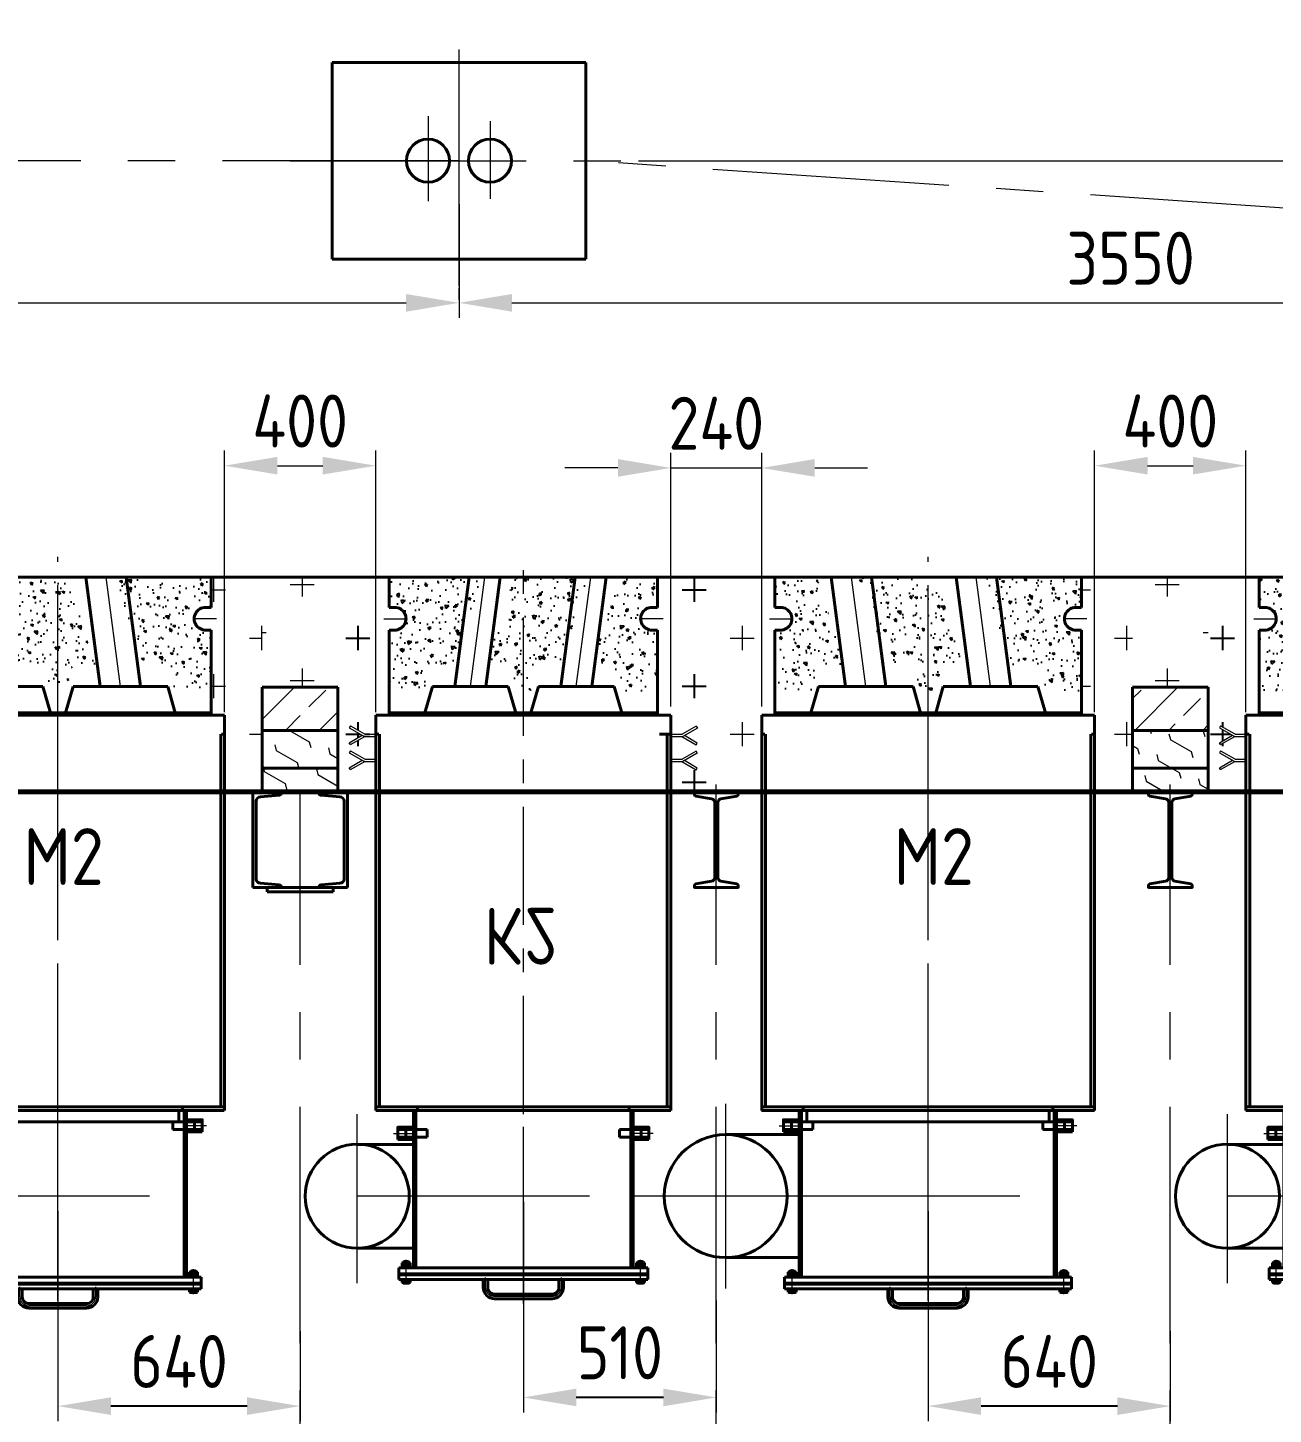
# Model space of a CAD drawing. Header units: millimetres. Extents: x 52110 to 400893, y -153728 to 31997.
# Drawn here: x 176325 to 179617, y -99206 to -95542 of the extents above; entities that cross this region are included whole.
import ezdxf

# ---------------------------------------------------------------- set-up
doc = ezdxf.new("R2010")
doc.units = ezdxf.units.MM
doc.header["$LTSCALE"] = 500
for name, pattern in [('CENTER', [2, 1.25, -0.25, 0.25, -0.25]), ('DASHED2', [0.375, 0.25, -0.125]), ('PHANTOM2', [1.25, 0.625, -0.125, 0.125, -0.125, 0.125, -0.125])]:
    doc.linetypes.add(name, pattern=pattern)
for name, color, linetype, lineweight in [('2D', 4, 'PHANTOM2', 20), ('BIAOZHU', 3, 'Continuous', 25), ('SHI', 7, 'Continuous', 40), ('WEN', 3, 'Continuous', 20), ('XU', 6, 'DASHED2', 20), ('ZHONG', 1, 'CENTER', 20)]:
    doc.layers.add(name, color=color, linetype=linetype, lineweight=lineweight)
doc.layers.add('HAN', color=9, linetype='Continuous')
doc.styles.add('GB', font='gbenor.shx', dxfattribs={"bigfont": 'gbcbig.shx'})
doc.dimstyles.new('ISO-25$0', dxfattribs={"dimscale": 40, "dimtxt": 3.5, "dimasz": 3.5, "dimexe": 1, "dimexo": 0.2, "dimgap": 1.2, "dimtad": 1, "dimtoh": 1, "dimdec": 1, "dimzin": 9, "dimdsep": 46, "dimtxsty": 'GB', "dimcen": 0, "dimclrd": 3, "dimclre": 3, "dimclrt": 256, "dimadec": 0, "dimazin": 2, "dimtfac": 1, "dimtdec": 1, "dimtix": 1, "dimtmove": 0, "dimatfit": 3, "dimldrblk": 'DOTSMALL', "dimfxl": 0, "dimlwd": -1, "dimlwe": 20, "dimarcsym": 0})

# ---------------------------------------------------------------- blocks, each defined once
blk = doc.blocks.new('dlz')
at = {"layer": 'SHI'}
blk.add_lwpolyline([(182777.2, 54420.7), (182777.2, 54425, 0.366629), (182773, 54429.9), (182731.5, 54436.8, -0.366629), (182723.2, 54446.7), (182723.2, 54644.7, -0.366629), (182731.5, 54654.6), (182773, 54661.5, 0.366629), (182777.2, 54666.5), (182777.2, 54670.7), (182661.2, 54670.7), (182661.2, 54666.5, 0.366629), (182665.3, 54661.5), (182706.8, 54654.6, -0.366629), (182715.2, 54644.7), (182715.2, 54446.7, -0.366629), (182706.8, 54436.8), (182665.3, 54429.9, 0.366629), (182661.2, 54425), (182661.2, 54420.7)], format="xyb", close=True, dxfattribs=at)
at = {"layer": 'ZHONG'}
blk.add_line((182719.2, 54714.5), (182719.2, 54399.2), dxfattribs=at)
blk = doc.blocks.new('A$C306F2430')
at = {"layer": 'BIAOZHU'}
h = blk.add_hatch(dxfattribs=at)
h.set_pattern_fill('CROSS', color=256, scale=20, style=0)
h.paths.add_polyline_path([(271.5, 418.7), (236.5, 418.7), (236.5, 468.7), (208.1, 468.7, 0.131652), (206.6, 468.3), (169.5, 446.9), (166.5, 452.1), (200.5, 471.7), (166.5, 491.3), (169.5, 496.5), (207.3, 474.7), (236.5, 474.7), (236.5, 534.7), (208.1, 534.7, 0.131652), (206.6, 534.3), (169.5, 512.9), (166.5, 518.1), (200.5, 537.7), (166.5, 557.3), (169.5, 562.5), (207.3, 540.7), (236.5, 540.7), (236.5, 618.7), (137.2, 618.7), (137.2, 53.7), (271.5, 53.7), (271.5, 133.7), (286.5, 133.7, 1.008496), (286, 193.7), (271.5, 193.7)])
edge = h.paths.add_edge_path()
edge.add_line((981.5, 418.7), (981.5, 53.7))
edge.add_line((981.5, 53.7), (1116.5, 53.7))
edge.add_line((1116.5, 53.7), (1116.5, 618.7))
edge.add_line((1116.5, 618.7), (1016.5, 618.7))
edge.add_line((1016.5, 618.7), (1016.5, 541.5))
edge.add_line((1016.5, 541.5), (1045.4, 541.6))
edge.add_line((1045.4, 541.6), (1083.2, 563.5))
edge.add_line((1083.2, 563.5), (1086.2, 558.3))
edge.add_line((1086.2, 558.3), (1052.2, 538.6))
edge.add_line((1052.2, 538.6), (1086.2, 519.1))
edge.add_line((1086.2, 519.1), (1083.3, 513.9))
edge.add_line((1083.3, 513.9), (1046.1, 535.2))
edge.add_arc((1044.6, 532.6), 3, 60.1247, 90.1247)
edge.add_line((1044.6, 535.6), (1016.5, 535.5))
edge.add_line((1016.5, 535.5), (1016.5, 475.5))
edge.add_line((1016.5, 475.5), (1045.6, 475.6))
edge.add_line((1045.6, 475.6), (1083.3, 497.5))
edge.add_line((1083.3, 497.5), (1086.3, 492.3))
edge.add_line((1086.3, 492.3), (1052.4, 472.6))
edge.add_line((1052.4, 472.6), (1086.4, 453.1))
edge.add_line((1086.4, 453.1), (1083.4, 447.9))
edge.add_line((1083.4, 447.9), (1046.3, 469.2))
edge.add_arc((1044.8, 466.6), 3, 60.1247, 90.1247)
edge.add_line((1044.8, 469.6), (1016.5, 469.5))
edge.add_line((1016.5, 469.5), (1016.5, 418.7))
edge.add_line((1016.5, 418.7), (981.5, 418.7))
h = blk.add_hatch(dxfattribs=at)
h.set_pattern_fill('AR-CONC', color=256, scale=0.4, angle=-90, style=0)
h.set_pattern_definition([(320, (-17850.21, 57964.413), (-6.375634, -72.87387), [7.62, -83.82]), (265, (-17850.21, 57964.41), (76.42266, 14.09713), [6.096, -67.056]), (10.451, (-17850.74, 57958.34), (70.046675, -58.777), [6.476, -71.236]), (316.1842, (-17829.89, 57964.41), (-16.81693, -108.43162), [11.43, -125.73]), (6.6356, (-17831.29, 57955.38), (98.97022, -94.9617), [9.714, -106.854]), (261.184, (-17829.89, 57964.41), (98.97005, -94.96184), [9.144, -100.584]), (291, (-17834.97, 57954.253), (-40.90621, -60.64595), [7.62, -83.82]), (236, (-17834.97, 57954.25), (73.67519, -24.72081), [6.096, -67.056]), (341.4514, (-17838.376, 57949.2), (32.76914, -85.3666), [6.476, -71.236]), (307.5, (-17850.207, 57964.413), (33.822016, -1.235441), [0, -66.2432, 0, -68.072, 0, -67.31]), (277.5, (-17850.207, 57964.413), (40.07223, -26.727865), [0, -38.8112, 0, -64.7192, 0, -25.654]), (237.5, (-17850.207, 57987.07), (-2.291498, -54.236238), [0, -25.4, 0, -79.248, 0, -105.156]), (227.5, (-17850.207, 57997.23), (10.170596, -59.251673), [0, -33.02, 0, -52.6288, 0, -74.676])])
h.paths.add_polyline_path([(981.5, 53.7), (981.5, 133.7), (966.5, 133.7, -0.991576), (966, 193.7), (981.5, 193.7), (981.5, 203.7), (981.5, 353.7), (886.5, 353.7), (866.5, 283.7), (808.6, 283.7), (883.3, 53.7)])
h.paths.add_polyline_path([(799.2, 53.7), (724.4, 283.7), (666.5, 283.7), (646.5, 353.7), (626.5, 353.7), (626.5, 53.7)])
h.paths.add_polyline_path([(603.3, 53.7), (626.5, 53.7), (626.5, 353.7), (606.5, 353.7), (586.5, 283.7), (528.6, 283.7)])
h.paths.add_polyline_path([(519.2, 53.7), (444.4, 283.7), (386.5, 283.7), (366.5, 353.7), (271.5, 353.7), (271.5, 193.7), (286, 193.7, -1.008496), (286.5, 133.7), (271.5, 133.7), (271.5, 53.7)])
at = {"layer": '2D', "ltscale": 0.5}
for p, q in [((231.5, 623.7), (236.5, 623.7)), ((231.5, 623.7), (231.5, 618.7)), ((231.5, 623.7), (231.5, 618.7)), ((231.5, 623.7), (231.5, 618.7)), ((1021.5, 623.7), (1021.5, 618.7)), ((1021.5, 623.7), (1021.5, 618.7)), ((1021.5, 623.7), (1021.5, 618.7)), ((1021.5, 623.7), (1021.5, 618.7)), ((1021.5, 623.7), (1021.5, 618.7)), ((137.2, 618.7), (236.5, 618.7)), ((1116.5, 618.7), (1016.5, 618.7))]:
    blk.add_line(p, q, dxfattribs=at)
at = {"layer": 'BIAOZHU'}
for p, q in [((1016.5, 623.7), (1021.5, 623.7)), ((112.7, 53.7), (1140.9, 53.7))]:
    blk.add_line(p, q, dxfattribs=at)
at = {"layer": 'HAN'}
for p, q in [((311.6, 1864), (311.6, 1862.2)), ((321.8, 1864), (321.8, 1862.2)), ((931.1, 1864), (931.1, 1862.2)), ((941.3, 1864), (941.3, 1862.2))]:
    blk.add_line(p, q, dxfattribs=at)
at = {"layer": 'SHI'}
for p, q in [((955.5, 1909.7), (297.5, 1909.7)), ((297.5, 1878.7), (297.5, 1909.7)), ((304.7, 1912.2), (304.7, 1909.7)), ((328.7, 1912.2), (304.7, 1912.2)), ((309, 1919.7), (306.4, 1918.2)), ((306.4, 1918.2), (306.4, 1912.2)), ((327.1, 1912.2), (306.4, 1912.2)), ((324.5, 1919.7), (309, 1919.7)), ((311.6, 1918.2), (311.6, 1912.2)), ((321.9, 1918.2), (321.9, 1912.2)), ((324.5, 1919.7), (327.1, 1918.2)), ((327.1, 1918.2), (327.1, 1912.2)), ((328.7, 1912.2), (328.7, 1909.7)), ((924.2, 1912.2), (924.2, 1909.7)), ((924.2, 1912.2), (948.2, 1912.2)), ((928.5, 1919.7), (925.9, 1918.2)), ((925.9, 1918.2), (925.9, 1912.2)), ((925.9, 1912.2), (946.6, 1912.2)), ((928.5, 1919.7), (944, 1919.7)), ((931.1, 1918.2), (931.1, 1912.2)), ((941.4, 1918.2), (941.4, 1912.2)), ((944, 1919.7), (946.6, 1918.2)), ((946.6, 1918.2), (946.6, 1912.2)), ((948.2, 1912.2), (948.2, 1909.7)), ((955.5, 1878.7), (955.5, 1909.7)), ((955.5, 1897.7), (297.5, 1897.7)), ((955.5, 1894.7), (297.5, 1894.7)), ((955.5, 1878.7), (297.5, 1878.7)), ((304.7, 1876.2), (304.7, 1878.7)), ((328.7, 1876.2), (304.7, 1876.2)), ((327.1, 1876.2), (306.4, 1876.2)), ((309, 1876.2), (306.4, 1874.7)), ((306.4, 1865.5), (306.4, 1874.7)), ((309, 1876.2), (324.5, 1876.2)), ((311.6, 1865.5), (311.6, 1874.7)), ((321.9, 1865.5), (321.9, 1874.7)), ((324.5, 1876.2), (327.1, 1874.7)), ((327.1, 1865.5), (327.1, 1874.7)), ((328.7, 1876.2), (328.7, 1878.7)), ((336.5, 1689.7), (336.5, 1878.7)), ((342.5, 1689.7), (342.5, 1878.7)), ((910.5, 1463.7), (910.5, 1878.7)), ((916.5, 1463.7), (916.5, 1878.7)), ((924.2, 1876.2), (924.2, 1878.7)), ((924.2, 1876.2), (948.2, 1876.2)), ((925.9, 1876.2), (946.6, 1876.2)), ((928.5, 1876.2), (925.9, 1874.7)), ((925.9, 1865.5), (925.9, 1874.7)), ((944, 1876.2), (928.5, 1876.2)), ((931.1, 1865.5), (931.1, 1874.7)), ((941.4, 1865.5), (941.4, 1874.7)), ((944, 1876.2), (946.6, 1874.7)), ((946.6, 1865.5), (946.6, 1874.7)), ((948.2, 1876.2), (948.2, 1878.7)), ((309, 1864), (306.4, 1865.5)), ((309, 1864), (324.5, 1864)), ((310.7, 1864), (310.7, 1863.1)), ((310.7, 1863.1), (322.7, 1863.1)), ((311.6, 1862.2), (310.7, 1863.1)), ((321.8, 1862.2), (311.6, 1862.2)), ((322.7, 1863.1), (321.8, 1862.2)), ((322.7, 1864), (322.7, 1863.1)), ((324.5, 1864), (327.1, 1865.5)), ((928.5, 1864), (925.9, 1865.5)), ((944, 1864), (928.5, 1864)), ((930.2, 1864), (930.2, 1863.1)), ((942.2, 1863.1), (930.2, 1863.1)), ((930.2, 1863.1), (931.1, 1862.2)), ((931.1, 1862.2), (941.3, 1862.2)), ((941.3, 1862.2), (942.2, 1863.1)), ((942.2, 1864), (942.2, 1863.1)), ((944, 1864), (946.6, 1865.5)), ((187.5, 1827.2), (336.5, 1827.2)), ((336.5, 1463.7), (336.5, 1689.7)), ((342.5, 1463.7), (342.5, 1689.7)), ((336.5, 1553.2), (187.5, 1553.2)), ((315.5, 1533.7), (294.5, 1533.7)), ((315.5, 1513.7), (294.5, 1513.7)), ((336.5, 1533.7), (315.5, 1533.7)), ((336.5, 1513.7), (315.5, 1513.7)), ((372.5, 1533.7), (336.5, 1533.7)), ((372.5, 1513.7), (336.5, 1513.7)), ((372.5, 1513.7), (372.5, 1533.7)), ((880.5, 1513.7), (880.5, 1533.7)), ((880.5, 1533.7), (916.5, 1533.7)), ((880.5, 1513.7), (916.5, 1513.7)), ((916.5, 1533.7), (937.5, 1533.7)), ((916.5, 1513.7), (937.5, 1513.7)), ((937.5, 1533.7), (958.5, 1533.7)), ((937.5, 1513.7), (958.5, 1513.7)), ((236.5, 1463.7), (236.5, 468.7)), ((236.5, 1463.7), (1016.5, 1463.7)), ((236.5, 1463.7), (236.5, 468.7)), ((236.5, 1453.7), (1016.5, 1453.7)), ((246.5, 1453.7), (246.5, 468.7)), ((346.5, 1463.7), (346.5, 1453.7)), ((906.5, 1463.7), (906.5, 1453.7)), ((1006.5, 1453.7), (1006.5, 468.7)), ((1016.5, 1463.7), (1016.5, 468.7)), ((1016.5, 1463.7), (1016.5, 468.7)), ((1016.5, 1463.7), (1016.5, 468.7)), ((236.5, 468.7), (244.5, 468.7)), ((236.5, 468.7), (236.5, 418.7)), ((986.5, 468.7), (1016.5, 468.7)), ((986.5, 468.7), (1016.5, 468.7)), ((986.5, 468.7), (1016.5, 468.7)), ((986.5, 468.7), (1016.5, 468.7)), ((1016.5, 468.7), (986.5, 468.7)), ((986.5, 468.7), (1016.5, 468.7)), ((986.5, 468.7), (1016.5, 468.7)), ((1016.5, 468.7), (986.5, 468.7)), ((1016.5, 468.7), (1008.5, 468.7)), ((1016.5, 468.7), (1008.5, 468.7)), ((1016.5, 418.7), (1016.5, 468.7)), ((236.5, 418.7), (1016.5, 418.7)), ((271.5, 418.7), (271.5, 193.7)), ((271.5, 418.7), (271.5, 193.7)), ((271.5, 412.7), (626.5, 412.7)), ((366.5, 412.7), (386.5, 342.7)), ((606.5, 412.7), (586.5, 342.7)), ((981.5, 412.7), (626.5, 412.7)), ((666.5, 342.7), (646.5, 412.7)), ((886.5, 412.7), (866.5, 342.7)), ((981.5, 418.7), (981.5, 203.7)), ((386.5, 342.7), (586.5, 342.7)), ((445.4, 342.7), (483.5, 53.7)), ((527.6, 342.7), (565.6, 53.7)), ((866.5, 342.7), (666.5, 342.7)), ((725.4, 342.7), (763.5, 53.7)), ((807.6, 342.7), (845.6, 53.7)), ((271.5, 203.7), (271.5, 193.7)), ((286, 193.7), (271.5, 193.7)), ((967, 193.7), (981.5, 193.7)), ((981.5, 203.7), (981.5, 193.7)), ((286.5, 133.7), (271.5, 133.7)), ((271.5, 133.7), (271.5, 53.7)), ((966.5, 133.7), (981.5, 133.7)), ((981.5, 133.7), (981.5, 53.7)), ((981.5, 133.7), (981.5, 53.7)), ((276.5, 53.7), (626.5, 53.7)), ((981.5, 53.7), (626.5, 53.7))]:
    blk.add_line(p, q, dxfattribs=at)
for points in [[(732.5, 1909.7), (732.5, 1930.7, 0.414214), (702.5, 1960.7), (550.5, 1960.7, 0.414214), (520.5, 1930.7), (520.5, 1909.7)], [(720.5, 1909.7), (720.5, 1930.7, 0.414214), (702.5, 1948.7), (550.5, 1948.7, 0.414214), (532.5, 1930.7), (532.5, 1909.7)]]:
    blk.add_lwpolyline(points, format="xyb", dxfattribs=at)
for points in [[(294.5, 1539.7), (294.5, 1507.7), (315.5, 1507.7), (315.5, 1539.7)], [(315.5, 1539.7), (315.5, 1507.7), (336.5, 1507.7), (336.5, 1539.7)], [(937.5, 1539.7), (937.5, 1507.7), (916.5, 1507.7), (916.5, 1539.7)], [(958.5, 1539.7), (958.5, 1507.7), (937.5, 1507.7), (937.5, 1539.7)]]:
    blk.add_lwpolyline(points, close=True, dxfattribs=at)
blk.add_circle((187.5, 1689.7), 137.5, dxfattribs=at)
for centre, radius, start, end in [((307.8, 1914.6), 5.17, 43.1408, 76.8592), ((316.7, 1909.9), 9.75, 57.7958, 122.2042), ((325.7, 1914.6), 5.17, 103.1408, 136.8592), ((927.3, 1914.6), 5.17, 43.1408, 76.8592), ((936.2, 1909.9), 9.75, 57.7958, 122.2042), ((945.2, 1914.6), 5.17, 103.1408, 136.8592), ((307.8, 1871.1), 5.17, 43.1408, 76.8592), ((316.7, 1866.4), 9.75, 57.7958, 122.2042), ((325.7, 1871.1), 5.17, 103.1408, 136.8592), ((927.3, 1871.1), 5.17, 43.1408, 76.8592), ((936.2, 1866.4), 9.75, 57.7958, 122.2042), ((945.2, 1871.1), 5.17, 103.1408, 136.8592), ((307.8, 1869), 5.17, 283.1408, 316.8592), ((316.7, 1873.7), 9.75, 237.7958, 302.2042), ((325.7, 1869), 5.17, 223.1408, 256.8592), ((927.3, 1869), 5.17, 283.1408, 316.8592), ((936.2, 1873.7), 9.75, 237.7958, 302.2042), ((945.2, 1869), 5.17, 223.1408, 256.8592), ((286.5, 163.7), 30, 270, 90.9694), ((966.5, 163.7), 30, 89.0306, 270)]:
    blk.add_arc(centre, radius, start, end, dxfattribs=at)
at = {"layer": 'XU'}
for p, q in [((169.5, 562.5), (166.5, 557.3)), ((166.5, 557.3), (200.5, 537.7)), ((169.5, 562.5), (207.3, 540.7)), ((1083.2, 563.5), (1045.4, 541.6)), ((1086.2, 558.3), (1052.2, 538.6)), ((1083.2, 563.5), (1086.2, 558.3)), ((166.5, 518.1), (205, 540.3)), ((169.5, 512.9), (166.5, 518.1)), ((169.5, 512.9), (206.6, 534.3)), ((206.5, 540.7), (236.5, 540.7)), ((208.1, 534.7), (236.5, 534.7)), ((1046.2, 541.6), (1016.2, 541.5)), ((1044.6, 535.6), (1016.2, 535.5)), ((1083.3, 513.9), (1046.1, 535.2)), ((1086.2, 519.1), (1047.7, 541.2)), ((1083.3, 513.9), (1086.2, 519.1)), ((169.5, 496.5), (166.5, 491.3)), ((166.5, 491.3), (200.5, 471.7)), ((169.5, 496.5), (207.3, 474.7)), ((1083.3, 497.5), (1045.6, 475.6)), ((1086.3, 492.3), (1052.4, 472.6)), ((1083.3, 497.5), (1086.3, 492.3)), ((166.5, 452.1), (205, 474.3)), ((169.5, 446.9), (166.5, 452.1)), ((169.5, 446.9), (206.6, 468.3)), ((206.5, 474.7), (236.5, 474.7)), ((208.1, 468.7), (236.5, 468.7)), ((1046.4, 475.6), (1016.4, 475.5)), ((1044.8, 469.6), (1016.4, 469.5)), ((1083.4, 447.9), (1046.3, 469.2)), ((1086.4, 453.1), (1047.9, 475.2)), ((1083.4, 447.9), (1086.4, 453.1))]:
    blk.add_line(p, q, dxfattribs=at)
for centre, start, end in [((206.5, 537.7), 90, 120), ((208.1, 531.7), 90, 120), ((1044.6, 532.6), 60.1247, 90.1247), ((1046.2, 538.6), 60.1247, 90.1247), ((206.5, 471.7), 90, 120), ((208.1, 465.7), 90, 120), ((1044.8, 466.6), 60.1247, 90.1247), ((1046.4, 472.6), 60.1247, 90.1247)]:
    blk.add_arc(centre, 3, start, end, dxfattribs=at)
at = {"layer": 'ZHONG', "ltscale": 0.5}
for p, q in [((626.5, 1973), (626.5, 0)), ((486.5, 342.7), (524.5, 53.7)), ((766.5, 342.7), (804.5, 53.7))]:
    blk.add_line(p, q, dxfattribs=at)
at = {"layer": 'ZHONG'}
for p, q in [((187.5, 1919.7), (187.5, 1506.9)), ((316.7, 1923.3), (316.7, 1857.9)), ((626.5, 1919.7), (626.5, 1506.9)), ((936.2, 1923.3), (936.2, 1857.9)), ((187.5, 1903.7), (187.5, 1472.7)), ((800.9, 1689.7), (186.5, 1689.7)), ((257.3, 163.7), (314.7, 163.7)), ((995.7, 163.7), (938.3, 163.7))]:
    blk.add_line(p, q, dxfattribs=at)
at = {"layer": 'ZHONG', "ltscale": 0.3}
for p, q in [((283.4, 1523.7), (340.5, 1523.7)), ((969.6, 1523.7), (912.5, 1523.7))]:
    blk.add_line(p, q, dxfattribs=at)
at = {"layer": 'ZHONG'}
blk.add_lwpolyline([(726.5, 1904.7), (726.5, 1930.7, 0.414214), (702.5, 1954.7), (701.5, 1954.7), (550.5, 1954.7, 0.414214), (526.5, 1930.7), (526.5, 1904.7)], format="xyb", dxfattribs=at)
at = {"layer": 'BIAOZHU', "style": 'GB'}
blk.add_text('K2', height=150, dxfattribs=at).set_placement((522.9, 927.7))
blk = doc.blocks.new('A$C705B2E04')
at = {"layer": 'BIAOZHU'}
h = blk.add_hatch(dxfattribs=at)
h.set_pattern_fill('CROSS', color=256, scale=5, angle=35, style=0)
h.set_pattern_definition([(35, (-55824.333, -17647.914), (7.797026, 44.21913), [15.875, -47.625]), (125, (-55813.278, -17649.864), (-44.21913, 7.797026), [15.875, -47.625])])
h.paths.add_polyline_path([(1576.4, 1223.8), (1576.4, 1218.8), (1581.4, 1218.8), (1581.4, 1223.8)])
h = blk.add_hatch(dxfattribs=at)
h.set_pattern_fill('AR-CONC', color=256, scale=0.4, style=0)
h.set_pattern_definition([(50, (-55765.333, -17697.914), (72.87387, -6.375634), [7.62, -83.82]), (355, (-55765.33, -17697.914), (-14.09713, 76.42266), [6.096, -67.056]), (100.451, (-55759.26, -17698.446), (58.777, 70.046675), [6.476, -71.236]), (46.1842, (-55765.33, -17677.59), (108.43162, -16.81693), [11.43, -125.73]), (96.6356, (-55756.3, -17679), (94.9617, 98.97022), [9.714, -106.854]), (351.184, (-55765.33, -17677.59), (94.96184, 98.97005), [9.144, -100.584]), (21, (-55755.173, -17682.674), (60.64595, -40.90621), [7.62, -83.82]), (326, (-55755.17, -17682.674), (24.72081, 73.67519), [6.096, -67.056]), (71.4514, (-55750.12, -17686.08), (85.3666, 32.76914), [6.476, -71.236]), (37.5, (-55765.333, -17697.914), (1.235441, 33.822016), [0, -66.2432, 0, -68.072, 0, -67.31]), (7.5, (-55765.333, -17697.914), (26.727865, 40.07223), [0, -38.8112, 0, -64.7192, 0, -25.654]), (327.5, (-55787.99, -17697.914), (54.236238, -2.291498), [0, -25.4, 0, -79.248, 0, -105.156]), (317.5, (-55798.15, -17697.914), (59.251673, 10.170596), [0, -33.02, 0, -52.6288, 0, -74.676])])
edge = h.paths.add_edge_path()
edge.add_line((2145.4, 1183.8), (2065.4, 1183.8))
edge.add_line((2065.4, 1183.8), (2065.4, 1168.8))
edge.add_arc((2035.4, 1168.8), 30, -179.9951, 0, ccw=False)
edge.add_line((2005.4, 1168.8), (2005.4, 1183.8))
edge.add_line((2005.4, 1183.8), (1845.4, 1183.8))
edge.add_line((1845.4, 1183.8), (1845.4, 1133.8))
edge.add_line((1845.4, 1133.8), (1845.4, 1088.8))
edge.add_line((1845.4, 1088.8), (1915.4, 1068.8))
edge.add_line((1915.4, 1068.8), (1915.4, 998.5))
edge.add_line((1915.4, 998.5), (2145.4, 1073.2))
edge.add_line((2145.4, 1073.2), (2145.4, 1183.8))
h.paths.add_polyline_path([(2145.4, 963.8), (1915.4, 889.1), (1915.4, 818.8), (1845.4, 798.8), (1845.4, 778.8), (2145.4, 778.8)])
h.paths.add_polyline_path([(2145.4, 755.6), (2145.4, 778.8), (1845.4, 778.8), (1845.4, 758.8), (1915.4, 738.8), (1915.4, 680.9)])
edge = h.paths.add_edge_path()
edge.add_line((2145.4, 633.8), (1915.4, 559.1))
edge.add_line((1915.4, 559.1), (1915.4, 488.8))
edge.add_line((1915.4, 488.8), (1845.4, 468.8))
edge.add_line((1845.4, 468.8), (1845.4, 373.8))
edge.add_line((1845.4, 373.8), (2005.4, 373.8))
edge.add_line((2005.4, 373.8), (2005.4, 388.8))
edge.add_arc((2035.4, 388.8), 30, -0.0041, 180.0041, ccw=False)
edge.add_line((2065.4, 388.8), (2065.4, 373.8))
edge.add_line((2065.4, 373.8), (2145.4, 373.8))
edge.add_line((2145.4, 373.8), (2145.4, 633.8))
at = {"layer": '2D', "ltscale": 0.5}
for p, q in [((1576.4, 1318.8), (1576.4, 1218.8)), ((1581.4, 1318.8), (1581.4, 1218.8)), ((1576.4, 1223.8), (1581.4, 1223.8)), ((1576.4, 1223.8), (1581.4, 1223.8)), ((1576.4, 1223.8), (1581.4, 1223.8)), ((1575.4, 333.8), (1581.4, 333.8)), ((1575.4, 333.8), (1581.4, 333.8)), ((1575.4, 333.8), (1581.4, 333.8)), ((1575.4, 333.8), (1581.4, 333.8)), ((1575.4, 333.8), (1581.4, 333.8)), ((1576.4, 238.8), (1576.4, 338.8)), ((1576.4, 333.8), (1581.4, 333.8)), ((1576.4, 333.8), (1581.4, 333.8)), ((1576.4, 333.8), (1581.4, 333.8)), ((1581.4, 318.8), (1581.4, 338.8)), ((1581.4, 238.8), (1581.4, 338.8))]:
    blk.add_line(p, q, dxfattribs=at)
at = {"layer": 'BIAOZHU'}
blk.add_line((2145.4, 1318.8), (2145.4, 214.4), dxfattribs=at)
at = {"layer": 'HAN'}
for p, q in [((310.1, 1143.5), (311.9, 1143.5)), ((310.1, 1133.3), (311.9, 1133.3)), ((310.1, 425.5), (311.9, 425.5)), ((310.1, 415.3), (311.9, 415.3))]:
    blk.add_line(p, q, dxfattribs=at)
at = {"layer": 'SHI'}
for p, q in [((347, 1113.4), (347, 1314.4)), ((672, 1113.4), (672, 1314.4)), ((735.4, 1219.4), (735.4, 339.4)), ((735.4, 1218.8), (1730.4, 1218.8)), ((735.4, 1218.8), (1730.4, 1218.8)), ((745.4, 1219.4), (745.4, 339.4)), ((1730.4, 1218.8), (1730.4, 1210.8)), ((1730.4, 1218.8), (1780.4, 1218.8)), ((1780.4, 1218.8), (1780.4, 338.8)), ((745.4, 1208.8), (1730.4, 1208.8)), ((1780.4, 1183.8), (1995.4, 1183.8)), ((1786.4, 1183.8), (1786.4, 778.8)), ((1995.4, 1183.8), (2005.4, 1183.8)), ((2005.4, 1169.3), (2005.4, 1183.8)), ((2065.4, 1183.8), (2145.4, 1183.8)), ((2065.4, 1183.8), (2145.4, 1183.8)), ((2065.4, 1168.8), (2065.4, 1183.8)), ((2145.4, 1183.8), (2145.4, 778.8)), ((254.4, 1146.2), (255.9, 1148.8)), ((254.4, 1130.6), (254.4, 1146.2)), ((255.9, 1148.8), (261.9, 1148.8)), ((255.9, 1143.6), (261.9, 1143.6)), ((261.9, 1150.4), (264.4, 1150.4)), ((261.9, 1126.4), (261.9, 1150.4)), ((261.9, 1128), (261.9, 1148.8)), ((264.4, 400.4), (264.4, 1158.4)), ((295.4, 1158.4), (264.4, 1158.4)), ((276.4, 400.4), (276.4, 1158.4)), ((279.4, 400.4), (279.4, 1158.4)), ((295.4, 400.4), (295.4, 1158.4)), ((297.9, 1150.4), (295.4, 1150.4)), ((297.9, 1126.4), (297.9, 1150.4)), ((297.9, 1128), (297.9, 1148.8)), ((297.9, 1146.2), (299.4, 1148.8)), ((297.9, 1146.2), (297.9, 1130.6)), ((308.6, 1148.8), (299.4, 1148.8)), ((308.6, 1143.6), (299.4, 1143.6)), ((310.1, 1146.2), (308.6, 1148.8)), ((310.1, 1146.2), (310.1, 1130.6)), ((310.1, 1144.4), (311, 1144.4)), ((311, 1144.4), (311, 1132.4)), ((311.9, 1143.5), (311, 1144.4)), ((311.9, 1133.3), (311.9, 1143.5)), ((685.4, 1140.4), (685.4, 1161.4)), ((685.4, 1119.4), (685.4, 1140.4)), ((705.4, 1140.4), (705.4, 1161.4)), ((705.4, 1119.4), (705.4, 1140.4)), ((254.4, 1130.6), (255.9, 1128)), ((255.9, 1133.2), (261.9, 1133.2)), ((255.9, 1128), (261.9, 1128)), ((261.9, 1126.4), (264.4, 1126.4)), ((297.9, 1126.4), (295.4, 1126.4)), ((509.4, 1119.4), (295.4, 1119.4)), ((509.4, 1113.4), (295.4, 1113.4)), ((297.9, 1130.6), (299.4, 1128)), ((308.6, 1133.2), (299.4, 1133.2)), ((308.6, 1128), (299.4, 1128)), ((310.1, 1130.6), (308.6, 1128)), ((310.1, 1132.4), (311, 1132.4)), ((311, 1132.4), (311.9, 1133.3)), ((735.4, 1119.4), (509.4, 1119.4)), ((735.4, 1113.4), (509.4, 1113.4)), ((685.4, 1083.4), (685.4, 1119.4)), ((705.4, 1083.4), (705.4, 1119.4)), ((705.4, 459.4), (705.4, 1099.4)), ((735.4, 1099.4), (705.4, 1099.4)), ((735.4, 1109.4), (745.4, 1109.4)), ((735.4, 1099.4), (735.4, 459.4)), ((705.4, 1083.4), (685.4, 1083.4)), ((1786.4, 1088.8), (1856.4, 1068.8)), ((1856.4, 1068.8), (1856.4, 818.8)), ((1856.4, 997.2), (2145.4, 1035.2)), ((1856.4, 890.4), (2145.6, 928.5)), ((1856.4, 818.8), (1786.4, 798.8)), ((1786.4, 373.8), (1786.4, 778.8)), ((2145.4, 373.8), (2145.4, 778.8)), ((1786.4, 758.8), (1856.4, 738.8)), ((1856.4, 488.8), (1856.4, 738.8)), ((1856.4, 667.2), (2145.4, 705.2)), ((1856.4, 560.4), (2145.4, 598.5)), ((1786.4, 468.8), (1856.4, 488.8)), ((735.4, 445.4), (295.4, 445.4)), ((705.4, 475.4), (685.4, 475.4)), ((685.4, 475.4), (685.4, 439.4)), ((705.4, 475.4), (705.4, 439.4)), ((735.4, 459.4), (705.4, 459.4)), ((735.4, 449.4), (745.4, 449.4)), ((254.4, 428.2), (255.9, 430.8)), ((254.4, 428.2), (254.4, 412.6)), ((254.4, 412.6), (255.9, 410)), ((255.9, 430.8), (261.9, 430.8)), ((255.9, 425.6), (261.9, 425.6)), ((255.9, 415.2), (261.9, 415.2)), ((255.9, 410), (261.9, 410)), ((261.9, 432.4), (264.4, 432.4)), ((261.9, 432.4), (261.9, 408.4)), ((261.9, 430.8), (261.9, 410)), ((261.9, 408.4), (264.4, 408.4)), ((735.4, 439.4), (295.4, 439.4)), ((297.9, 432.4), (295.4, 432.4)), ((297.9, 408.4), (295.4, 408.4)), ((297.9, 432.4), (297.9, 408.4)), ((297.9, 430.8), (297.9, 410)), ((297.9, 428.2), (299.4, 430.8)), ((297.9, 412.6), (297.9, 428.2)), ((297.9, 412.6), (299.4, 410)), ((308.6, 430.8), (299.4, 430.8)), ((308.6, 425.6), (299.4, 425.6)), ((308.6, 415.2), (299.4, 415.2)), ((308.6, 410), (299.4, 410)), ((310.1, 428.2), (308.6, 430.8)), ((310.1, 412.6), (308.6, 410)), ((310.1, 412.6), (310.1, 428.2)), ((310.1, 426.4), (311, 426.4)), ((310.1, 414.4), (311, 414.4)), ((311, 414.4), (311, 426.4)), ((311, 426.4), (311.9, 425.5)), ((311.9, 415.3), (311, 414.4)), ((311.9, 425.5), (311.9, 415.3)), ((685.4, 439.4), (685.4, 418.4)), ((685.4, 418.4), (685.4, 397.4)), ((705.4, 439.4), (705.4, 418.4)), ((705.4, 418.4), (705.4, 397.4)), ((295.4, 400.4), (264.4, 400.4)), ((1780.4, 373.8), (2005.4, 373.8)), ((1780.4, 373.8), (2005.4, 373.8)), ((1995.4, 373.8), (2005.4, 373.8)), ((2005.4, 388.3), (2005.4, 373.8)), ((2065.4, 388.8), (2065.4, 373.8)), ((2065.4, 373.8), (2145.4, 373.8)), ((735.4, 338.8), (1730.4, 338.8)), ((735.4, 338.8), (1730.4, 338.8)), ((735.4, 338.8), (1730.4, 338.8)), ((745.4, 348.8), (1730.4, 348.8)), ((1730.4, 338.8), (1730.4, 346.8)), ((1730.4, 338.8), (1730.4, 346.8)), ((1780.4, 338.8), (1730.4, 338.8))]:
    blk.add_line(p, q, dxfattribs=at)
for points in [[(679.4, 1161.4), (711.4, 1161.4), (711.4, 1140.4), (679.4, 1140.4)], [(679.4, 1140.4), (711.4, 1140.4), (711.4, 1119.4), (679.4, 1119.4)], [(679.4, 418.4), (711.4, 418.4), (711.4, 439.4), (679.4, 439.4)], [(679.4, 397.4), (711.4, 397.4), (711.4, 418.4), (679.4, 418.4)]]:
    blk.add_lwpolyline(points, close=True, dxfattribs=at)
for points in [[(264.4, 673.4), (243.4, 673.4, -0.414214), (213.4, 703.4), (213.4, 855.4, -0.414214), (243.4, 885.4), (264.4, 885.4)], [(264.4, 685.4), (243.4, 685.4, -0.414214), (225.4, 703.4), (225.4, 855.4, -0.414214), (243.4, 873.4), (264.4, 873.4)]]:
    blk.add_lwpolyline(points, format="xyb", dxfattribs=at)
blk.add_circle((509.5, 1313.8), 162.5, dxfattribs=at)
for centre, radius, start, end in [((259.4, 1147.4), 5.17, 193.1408, 226.8592), ((264.1, 1138.4), 9.75, 147.7958, 212.2042), ((302.9, 1147.4), 5.17, 193.1408, 226.8592), ((307.6, 1138.4), 9.75, 147.7958, 212.2042), ((305.1, 1147.4), 5.17, 313.1408, 346.8592), ((300.3, 1138.4), 9.75, 327.7958, 32.2042), ((2035.4, 1168.8), 30, 179.0306, 0), ((259.4, 1129.4), 5.17, 133.1408, 166.8592), ((302.9, 1129.4), 5.17, 133.1408, 166.8592), ((305.1, 1129.4), 5.17, 13.1408, 46.8592), ((259.4, 429.4), 5.17, 193.1408, 226.8592), ((264.1, 420.4), 9.75, 147.7958, 212.2042), ((259.4, 411.4), 5.17, 133.1408, 166.8592), ((302.9, 429.4), 5.17, 193.1408, 226.8592), ((307.6, 420.4), 9.75, 147.7958, 212.2042), ((302.9, 411.4), 5.17, 133.1408, 166.8592), ((305.1, 429.4), 5.17, 313.1408, 346.8592), ((300.3, 420.4), 9.75, 327.7958, 32.2042), ((305.1, 411.4), 5.17, 13.1408, 46.8592), ((2035.4, 388.8), 30, 0, 180.9694)]:
    blk.add_arc(centre, radius, start, end, dxfattribs=at)
at = {"layer": 'ZHONG'}
for p, q in [((509.5, 1071.9), (509.5, 1558.2)), ((265.7, 1313.8), (753.3, 1313.8)), ((265.7, 1313.8), (753.4, 1313.8)), ((509.4, 568.3), (509.4, 1314.4)), ((509.4, 536.9), (509.4, 1314.4)), ((2035.4, 1198), (2035.4, 1140.6)), ((250.8, 1138.4), (316.1, 1138.4)), ((509.4, 604), (509.4, 954.2)), ((233.3, 778.8), (2124.3, 778.8)), ((244.6, 778.8), (2124.3, 778.8)), ((249.3, 778.8), (2124.3, 778.8)), ((250.8, 420.4), (316.1, 420.4)), ((2035.4, 359.6), (2035.4, 417))]:
    blk.add_line(p, q, dxfattribs=at)
at = {"layer": 'ZHONG', "ltscale": 0.3}
for p, q in [((695.4, 1172.5), (695.4, 1115.4)), ((695.4, 386.3), (695.4, 443.3))]:
    blk.add_line(p, q, dxfattribs=at)
at = {"layer": 'ZHONG', "ltscale": 0.5}
for p, q in [((1856.3, 943.8), (2145.4, 981.8)), ((1856.4, 613.8), (2145.4, 651.8))]:
    blk.add_line(p, q, dxfattribs=at)
at = {"layer": 'ZHONG'}
blk.add_lwpolyline([(269.4, 679.4), (243.4, 679.4, -0.414214), (219.4, 703.4), (219.4, 704.4), (219.4, 855.4, -0.414214), (243.4, 879.4), (269.4, 879.4)], format="xyb", dxfattribs=at)
at = {"layer": 'BIAOZHU', "style": 'GB'}
blk.add_text('M2', height=150, rotation=270, dxfattribs=at).set_placement((1332, 869.7))
blk = doc.blocks.new('A$C558843FA')
at = {"layer": 'WEN'}
h = blk.add_hatch(dxfattribs=at)
h.set_pattern_fill('CROSS', color=256, scale=20, style=0)
h.paths.add_polyline_path([(105, 418.7), (70, 418.7), (70, 468.7), (70, 617.7), (-30, 617.7), (-30, 53.7), (105, 53.7), (105, 133.7), (120, 133.7, 1.008496), (119.5, 193.7), (105, 193.7), (105, 203.7)])
h.paths.add_polyline_path([(915, 418.7), (915, 53.7), (1050, 53.7), (1050, 617.7), (950, 617.7), (950, 418.7)])
at = {"layer": 'ZHONG', "ltscale": 0.5}
blk.add_line((510, 1888), (510, 0), dxfattribs=at)
at = {"layer": 'WEN', "xscale": -1, "rotation": 90}
blk.add_blockref('A$C705B2E04', (1288.8, 2199.1), dxfattribs=at)
blk = doc.blocks.new('*D277')
at = {"layer": 'BIAOZHU', "color": 3, "linetype": 'ByBlock', "lineweight": 20}
for p, q in [((178704.5, -98670), (178704.5, -99224.8)), ((179344.5, -98987), (179344.5, -99224.8))]:
    blk.add_line(p, q, dxfattribs=at)
at = {"layer": 'BIAOZHU', "color": 3, "linetype": 'ByBlock'}
blk.add_line((179204.5, -99184.8), (178844.5, -99184.8), dxfattribs=at)
at = {"layer": 'BIAOZHU', "color": 3}
for points in [[(178844.5, -99161.5), (178844.5, -99208.1), (178704.5, -99184.8)], [(179204.5, -99161.5), (179204.5, -99208.1), (179344.5, -99184.8)]]:
    blk.add_solid(points, dxfattribs=at)
at = {"layer": 'Defpoints', "color": 0}
for p in [(178704.5, -98662), (179344.5, -98979), (178704.5, -99184.8)]:
    blk.add_point(p, dxfattribs=at)
at = {"layer": 'BIAOZHU', "insert": (179024.5, -99066.8), "char_height": 140, "attachment_point": 5, "style": 'GB'}
blk.add_mtext('640', dxfattribs=at)
blk = doc.blocks.new('_DotSmall')
at = {"color": 0, "linetype": 'ByBlock', "const_width": 0.5}
blk.add_lwpolyline([(-0.0625, 0, 1), (0.0625, 0, 1)], format="xyb", close=True, dxfattribs=at)
blk = doc.blocks.new('*D278')
at = {"layer": 'BIAOZHU', "color": 3, "linetype": 'ByBlock', "lineweight": 20}
for p, q in [((177634.5, -98644.7), (177634.5, -99201.9)), ((178144.5, -98905.5), (178144.5, -99201.9))]:
    blk.add_line(p, q, dxfattribs=at)
at = {"layer": 'BIAOZHU', "color": 3, "linetype": 'ByBlock'}
blk.add_line((178004.5, -99161.9), (177774.5, -99161.9), dxfattribs=at)
at = {"layer": 'BIAOZHU', "color": 3}
for points in [[(177774.5, -99138.5), (177774.5, -99185.2), (177634.5, -99161.9)], [(178004.5, -99138.5), (178004.5, -99185.2), (178144.5, -99161.9)]]:
    blk.add_solid(points, dxfattribs=at)
at = {"layer": 'Defpoints', "color": 0}
for p in [(177634.5, -98636.7), (178144.5, -98897.5), (177634.5, -99161.9)]:
    blk.add_point(p, dxfattribs=at)
at = {"layer": 'BIAOZHU', "insert": (177889.5, -99043.9), "char_height": 140, "attachment_point": 5, "style": 'GB'}
blk.add_mtext('510', dxfattribs=at)
blk = doc.blocks.new('*D281')
at = {"layer": 'BIAOZHU', "color": 3, "linetype": 'ByBlock', "lineweight": 20}
for p, q in [((176404.5, -98670), (176404.5, -99224.8)), ((177044.5, -98987), (177044.5, -99224.8))]:
    blk.add_line(p, q, dxfattribs=at)
at = {"layer": 'BIAOZHU', "color": 3, "linetype": 'ByBlock'}
blk.add_line((176904.5, -99184.8), (176544.5, -99184.8), dxfattribs=at)
at = {"layer": 'BIAOZHU', "color": 3}
for points in [[(176544.5, -99161.5), (176544.5, -99208.1), (176404.5, -99184.8)], [(176904.5, -99161.5), (176904.5, -99208.1), (177044.5, -99184.8)]]:
    blk.add_solid(points, dxfattribs=at)
at = {"layer": 'Defpoints', "color": 0}
for p in [(176404.5, -98662), (177044.5, -98979), (176404.5, -99184.8)]:
    blk.add_point(p, dxfattribs=at)
at = {"layer": 'BIAOZHU', "insert": (176724.5, -99066.8), "char_height": 140, "attachment_point": 5, "style": 'GB'}
blk.add_mtext('640', dxfattribs=at)
blk = doc.blocks.new('*D291')
at = {"layer": 'Defpoints', "color": 0}
for p in [(189124.5, -97117), (169044.5, -97252.1), (169044.5, -101005.3)]:
    blk.add_point(p, dxfattribs=at)
at = {"layer": 'WEN', "color": 3, "linetype": 'ByBlock', "lineweight": 20}
for p, q in [((189124.5, -97125), (189124.5, -101045.3)), ((169044.5, -97260.1), (169044.5, -101045.3))]:
    blk.add_line(p, q, dxfattribs=at)
at = {"layer": 'WEN', "color": 3, "linetype": 'ByBlock'}
blk.add_line((188984.5, -101005.3), (169184.5, -101005.3), dxfattribs=at)
at = {"layer": 'WEN', "color": 3}
for points in [[(169184.5, -100981.9), (169184.5, -101028.6), (169044.5, -101005.3)], [(188984.5, -100981.9), (188984.5, -101028.6), (189124.5, -101005.3)]]:
    blk.add_solid(points, dxfattribs=at)
at = {"layer": 'WEN', "insert": (179084.5, -100880.3), "char_height": 140, "attachment_point": 5, "style": 'GB'}
blk.add_mtext('20080(加热炉有效长度）', dxfattribs=at)
blk = doc.blocks.new('gls')
at = {"layer": 'SHI'}
for p, q in [((186019.5, 53002.8), (185349.5, 53002.8)), ((185349.5, 52482.8), (185349.5, 53002.8)), ((186019.5, 52482.8), (186019.5, 53002.8)), ((186019.5, 52482.8), (185349.5, 52482.8))]:
    blk.add_line(p, q, dxfattribs=at)
for centre in [(185602.5, 52742.8), (185766.5, 52742.8)]:
    blk.add_circle(centre, 57, dxfattribs=at)
at = {"layer": 'ZHONG', "color": 1}
for p, q in [((185684.5, 53073.7), (185684.5, 52391.3)), ((185237.2, 52743.2), (186150.9, 52743.2))]:
    blk.add_line(p, q, dxfattribs=at)
at = {"layer": 'ZHONG'}
for p, q in [((185602.5, 52625.4), (185602.5, 52849.6)), ((185766.5, 52638), (185766.5, 52843.3))]:
    blk.add_line(p, q, dxfattribs=at)
blk = doc.blocks.new('*D309')
at = {"layer": 'Defpoints', "color": 0}
for p in [(177464.5, -96000.3), (173914.5, -96224.5), (177464.5, -96269.1)]:
    blk.add_point(p, dxfattribs=at)
at = {"layer": 'WEN', "color": 3, "linetype": 'ByBlock', "lineweight": 20}
for p, q in [((177464.5, -96008.3), (177464.5, -96309.1)), ((173914.5, -96232.5), (173914.5, -96309.1))]:
    blk.add_line(p, q, dxfattribs=at)
at = {"layer": 'WEN', "color": 3, "linetype": 'ByBlock'}
blk.add_line((174054.5, -96269.1), (177324.5, -96269.1), dxfattribs=at)
at = {"layer": 'WEN', "color": 3}
for points in [[(174054.5, -96245.8), (174054.5, -96292.5), (173914.5, -96269.1)], [(177324.5, -96245.8), (177324.5, -96292.5), (177464.5, -96269.1)]]:
    blk.add_solid(points, dxfattribs=at)
at = {"layer": 'WEN', "insert": (175689.5, -96151.1), "char_height": 140, "attachment_point": 5, "style": 'GB'}
blk.add_mtext('3550', dxfattribs=at)
blk = doc.blocks.new('*D310')
at = {"layer": 'Defpoints', "color": 0}
for p in [(177464.5, -96269.1), (181014.5, -96269.1), (181014.5, -96269.1)]:
    blk.add_point(p, dxfattribs=at)
at = {"layer": 'WEN', "color": 3, "linetype": 'ByBlock', "lineweight": 20}
for p, q in [((177464.5, -96261.1), (177464.5, -96229.1)), ((181014.5, -96261.1), (181014.5, -96229.1))]:
    blk.add_line(p, q, dxfattribs=at)
at = {"layer": 'WEN', "color": 3, "linetype": 'ByBlock'}
blk.add_line((177604.5, -96269.1), (180874.5, -96269.1), dxfattribs=at)
at = {"layer": 'WEN', "color": 3}
for points in [[(177604.5, -96245.8), (177604.5, -96292.5), (177464.5, -96269.1)], [(180874.5, -96245.8), (180874.5, -96292.5), (181014.5, -96269.1)]]:
    blk.add_solid(points, dxfattribs=at)
at = {"layer": 'WEN', "insert": (179239.5, -96151.1), "char_height": 140, "attachment_point": 5, "style": 'GB'}
blk.add_mtext('3550', dxfattribs=at)
blk = doc.blocks.new('*D313')
at = {"layer": 'Defpoints', "color": 0}
for p in [(177930.9, -95893.9), (181517.5, -95893.9), (180640.3, -96093.9)]:
    blk.add_point(p, dxfattribs=at)
at = {"layer": 'WEN', "color": 3, "linetype": 'ByBlock'}
for p, q in [((181517.5, -95753.9), (181517.5, -95613.9)), ((181517.5, -96093.9), (181517.5, -95893.9)), ((181517.5, -96233.9), (181517.5, -96373.9))]:
    blk.add_line(p, q, dxfattribs=at)
at = {"layer": 'WEN', "color": 3, "linetype": 'ByBlock', "lineweight": 20}
for p, q in [((177938.9, -95893.9), (181557.5, -95893.9)), ((180648.3, -96093.9), (181557.5, -96093.9))]:
    blk.add_line(p, q, dxfattribs=at)
at = {"layer": 'WEN', "color": 3}
for points in [[(181494.1, -95753.9), (181540.8, -95753.9), (181517.5, -95893.9)], [(181494.1, -96233.9), (181540.8, -96233.9), (181517.5, -96093.9)]]:
    blk.add_solid(points, dxfattribs=at)
at = {"layer": 'WEN', "insert": (181399.5, -95993.9), "char_height": 140, "attachment_point": 5, "rotation": 90, "style": 'GB'}
blk.add_mtext('200', dxfattribs=at)
blk = doc.blocks.new('*D443')
at = {"layer": 'Defpoints', "color": 0}
for p in [(177244.5, -96699.5), (176844.5, -97358.9), (177244.5, -97358.9)]:
    blk.add_point(p, dxfattribs=at)
at = {"layer": 'WEN', "color": 3, "linetype": 'ByBlock', "lineweight": 20}
for p, q in [((176844.5, -97350.9), (176844.5, -96659.5)), ((177244.5, -97350.9), (177244.5, -96659.5))]:
    blk.add_line(p, q, dxfattribs=at)
at = {"layer": 'WEN', "color": 3, "linetype": 'ByBlock'}
blk.add_line((176984.5, -96699.5), (177104.5, -96699.5), dxfattribs=at)
at = {"layer": 'WEN', "color": 3}
for points in [[(176984.5, -96676.2), (176984.5, -96722.8), (176844.5, -96699.5)], [(177104.5, -96676.2), (177104.5, -96722.8), (177244.5, -96699.5)]]:
    blk.add_solid(points, dxfattribs=at)
at = {"layer": 'WEN', "insert": (177044.5, -96581.5), "char_height": 140, "attachment_point": 5, "style": 'GB'}
blk.add_mtext('400', dxfattribs=at)
blk = doc.blocks.new('*D444')
at = {"layer": 'Defpoints', "color": 0}
for p in [(179544.5, -96699.5), (179144.5, -97358.9), (179544.5, -97358.9)]:
    blk.add_point(p, dxfattribs=at)
at = {"layer": 'WEN', "color": 3, "linetype": 'ByBlock', "lineweight": 20}
for p, q in [((179144.5, -97350.9), (179144.5, -96659.5)), ((179544.5, -97350.9), (179544.5, -96659.5))]:
    blk.add_line(p, q, dxfattribs=at)
at = {"layer": 'WEN', "color": 3, "linetype": 'ByBlock'}
blk.add_line((179284.5, -96699.5), (179404.5, -96699.5), dxfattribs=at)
at = {"layer": 'WEN', "color": 3}
for points in [[(179284.5, -96676.2), (179284.5, -96722.8), (179144.5, -96699.5)], [(179404.5, -96676.2), (179404.5, -96722.8), (179544.5, -96699.5)]]:
    blk.add_solid(points, dxfattribs=at)
at = {"layer": 'WEN', "insert": (179344.5, -96581.5), "char_height": 140, "attachment_point": 5, "style": 'GB'}
blk.add_mtext('400', dxfattribs=at)
blk = doc.blocks.new('*D453')
at = {"layer": 'Defpoints', "color": 0}
for p in [(178264.5, -96705.4), (178024.5, -97343.9), (178264.5, -97343.9)]:
    blk.add_point(p, dxfattribs=at)
at = {"layer": 'WEN', "color": 3, "linetype": 'ByBlock', "lineweight": 20}
for p, q in [((178024.5, -97335.9), (178024.5, -96665.4)), ((178264.5, -97335.9), (178264.5, -96665.4))]:
    blk.add_line(p, q, dxfattribs=at)
at = {"layer": 'WEN', "color": 3, "linetype": 'ByBlock'}
for p, q in [((177884.5, -96705.4), (177744.5, -96705.4)), ((178024.5, -96705.4), (178264.5, -96705.4)), ((178404.5, -96705.4), (178544.5, -96705.4))]:
    blk.add_line(p, q, dxfattribs=at)
at = {"layer": 'WEN', "color": 3}
for points in [[(177884.5, -96682), (177884.5, -96728.7), (178024.5, -96705.4)], [(178404.5, -96682), (178404.5, -96728.7), (178264.5, -96705.4)]]:
    blk.add_solid(points, dxfattribs=at)
at = {"layer": 'WEN', "insert": (178144.5, -96587.4), "char_height": 140, "attachment_point": 5, "style": 'GB'}
blk.add_mtext('240', dxfattribs=at)
blk = doc.blocks.new('A$C27A2078D')
at = {"layer": 'SHI'}
for p, q in [((194.3, 268), (19.7, 268)), ((194.3, 268), (19.7, 268)), ((19.7, 256), (19.7, 268)), ((19.7, 256), (19.7, 268)), ((194.3, 256), (194.3, 268)), ((194.3, 256), (194.3, 268)), ((232, 256), (-18, 256)), ((232, 256), (-18, 256)), ((-18, 6), (-18, 256)), ((-18, 6), (-18, 256)), ((-9, 28), (-9, 234)), ((2, 245), (51.3, 249.3)), ((2, 245), (51.3, 249.3)), ((212, 245), (162.7, 249.3)), ((212, 245), (162.7, 249.3)), ((223, 28), (223, 234)), ((223, 28), (223, 234)), ((232, 6), (232, 256)), ((232, 6), (232, 256)), ((232, 6), (-18, 6)), ((-18, 6), (57, 6)), ((-18, 6), (57, 6)), ((2, 17), (51.3, 12.7)), ((2, 17), (51.3, 12.7)), ((232, 6), (157, 6)), ((232, 6), (157, 6)), ((212, 17), (162.7, 12.7)), ((212, 17), (162.7, 12.7))]:
    blk.add_line(p, q, dxfattribs=at)
for centre, radius, start, end in [((2, 234), 11, 90, 180), ((2, 234), 11, 90, 180), ((51.6, 254.8), 5.5, 266.6669, 12.5499), ((51.6, 254.8), 5.5, 266.6669, 12.5499), ((162.4, 254.8), 5.5, 167.4501, 273.3331), ((162.4, 254.8), 5.5, 167.4501, 273.3331), ((212, 234), 11, 0, 90), ((212, 234), 11, 0, 90), ((2, 28), 11, 180, 270), ((2, 28), 11, 180, 270), ((51.6, 7.2), 5.5, 347.4501, 93.3331), ((51.6, 7.2), 5.5, 347.4501, 93.3331), ((162.4, 7.2), 5.5, 86.6669, 192.5499), ((162.4, 7.2), 5.5, 86.6669, 192.5499), ((212, 28), 11, 270, 0), ((212, 28), 11, 270, 0)]:
    blk.add_arc(centre, radius, start, end, dxfattribs=at)
at = {"layer": 'ZHONG'}
blk.add_line((107, 341.9), (107, 0), dxfattribs=at)
blk = doc.blocks.new('A$C597D378B')
at = {"layer": 'WEN'}
h = blk.add_hatch(dxfattribs=at)
h.set_pattern_fill('FLEX', color=256, scale=10, angle=30, style=0)
h.set_pattern_definition([(30, (-174644.506, -16397.66), (-31.75, 54.992613), [63.5, -63.5]), (75, (-174589.513, -16365.91), (-31.750014, 54.992637), [15.875, -58.0526, 15.875, -89.8026])])
h.paths.add_polyline_path([(200, 505), (200, 565), (0, 565), (0, 505)])
h.paths.add_polyline_path([(0, 505), (0, 405), (200, 405), (200, 505)])
h = blk.add_hatch(dxfattribs=at)
h.set_pattern_fill('ANSI33', color=256, scale=20, angle=90, style=0)
h.set_pattern_definition([(135, (-174644.5, -16397.66), (-89.80256, -89.80256), []), (135, (-174644.5, -16307.86), (-89.80256, -89.80256), [63.5, -31.75])])
h.paths.add_polyline_path([(0, 405), (0, 291), (200, 291), (200, 405)])
h = blk.add_hatch(dxfattribs=at)
h.set_pattern_fill('CROSS', color=256, scale=20, style=0)
h.set_pattern_definition([(0, (-174644.5, -16397.66), (127, 127), [63.5, -190.5]), (90, (-174612.76, -16429.41), (-127, 127), [63.5, -190.5])])
h.paths.add_polyline_path([(0, 0), (200, 0), (200, 291), (0, 291)])
at = {"layer": 'SHI'}
for p, q in [((0, 565), (0, 291)), ((200, 565), (200, 291)), ((0, 505), (200, 505)), ((0, 405), (200, 405)), ((0, 291), (200, 291))]:
    blk.add_line(p, q, dxfattribs=at)
at = {"layer": 'WEN'}
blk.add_line((0, 565), (200, 565), dxfattribs=at)

msp = doc.modelspace()

# ---------------------------------------------------------------- linework, layer by layer
at = {"layer": 'SHI'}
for p, q in [((168863.50201, -96993.92308), (189415.50201, -96993.92308)), ((168393.50201, -97563.92308), (189884.50201, -97563.92308)), ((168399.50201, -97558.92308), (189879.50201, -97558.92308))]:
    msp.add_line(p, q, dxfattribs=at)
at = {"layer": 'ZHONG', "color": 1}
for p, q in [((177464.50201, -95893.92308), (169750.72953, -95893.92308)), ((180754.51325, -96093.92308), (177799.50201, -95893.55399))]:
    msp.add_line(p, q, dxfattribs=at)
at = {"layer": 'ZHONG'}
for p, q in [((177044.50201, -100018.86431), (177044.50201, -97563.92308)), ((178144.50201, -100018.86431), (178144.50201, -97563.92308)), ((179344.50201, -100018.86431), (179344.50201, -97563.92308))]:
    msp.add_line(p, q, dxfattribs=at)

# ---------------------------------------------------------------- block references
at = {"layer": 'BIAOZHU', "xscale": -1, "rotation": 180}
for p in [(175894.50535, -96940.23677), (178194.50535, -96940.23677)]:
    msp.add_blockref('A$C558843FA', p, dxfattribs=at)
at = {"layer": 'SHI', "xscale": -1, "rotation": 180}
for name, p in [('gls', (-8220, -43150.76712)), ('dlz', (-4574.66319, -43143.20809)), ('dlz', (-4574.66319, -43143.20809)), ('dlz', (-3374.66319, -43143.20809))]:
    msp.add_blockref(name, p, dxfattribs=at)
at = {"layer": 'WEN', "xscale": -1, "rotation": 180}
for name, p in [('A$C306F2430', (177008.00549, -96940.23678)), ('A$C306F2430', (179308.00549, -96940.23678)), ('A$C597D378B', (176944.5022, -96993.92302)), ('A$C597D378B', (179244.5022, -96993.92302))]:
    msp.add_blockref(name, p, dxfattribs=at)
at = {"layer": 'ZHONG', "color": 1, "xscale": -1, "rotation": 180}
msp.add_blockref('A$C27A2078D', (176937.50203, -97557.92312), dxfattribs=at)

# ---------------------------------------------------------------- dimensions: what is measured, and where the dimension line sits
at = {"layer": 'BIAOZHU'}
for base, p1, p2, picture, middle in [((177634.50541, -99161.86963), (178144.50201, -98897.54365), (177634.50541, -98636.6524), '*D278', (177889.50371, -99043.86963)), ((176404.50541, -99184.79784), (177044.50201, -98979.01959), (176404.50541, -98662.04158), '*D281', (176724.50371, -99066.79784)), ((178704.50541, -99184.79784), (179344.50201, -98979.01959), (178704.50541, -98662.04158), '*D277', (179024.50371, -99066.79784))]:
    dim = msp.add_linear_dim(base=base, p1=p1, p2=p2, dimstyle='ISO-25$0', override={"dimtmove": 1, "dimatfit": 0, "dimfxl": 1.25}, dxfattribs=at)
    dim.commit()
    dim.dimension.update_dxf_attribs({"geometry": picture, "text_midpoint": middle})
at = {"layer": 'WEN'}
dim = msp.add_linear_dim(base=(181517.48034, -95893.92308), p1=(180640.25769, -96093.92308), p2=(177930.90593, -95893.92308), angle=90, dimstyle='ISO-25$0', override={"dimatfit": 0, "dimfxl": 1.8}, dxfattribs=at)
dim.commit()
dim.dimension.update_dxf_attribs({"geometry": '*D313', "text_midpoint": (181399.48034, -95993.92308)})
for base, p1, p2, override, picture, middle in [((177464.50201, -96269.14902), (173914.50201, -96224.51158), (177464.50201, -96000.329), {"dimtmove": 1, "dimatfit": 0, "dimfxl": 1.8}, '*D309', (175689.50201, -96151.14902)), ((181014.50201, -96269.14902), (177464.50201, -96269.14902), (181014.50201, -96269.14902), {"dimatfit": 0, "dimfxl": 1.8}, '*D310', (179239.50201, -96151.14902)), ((177244.50541, -96699.49658), (176844.50541, -97358.92308), (177244.50541, -97358.92308), {"dimatfit": 0, "dimfxl": 1.8}, '*D443', (177044.50541, -96581.49658)), ((178264.50541, -96705.36241), (178024.50541, -97343.92308), (178264.50541, -97343.92308), {"dimatfit": 0, "dimfxl": 1.8}, '*D453', (178144.50541, -96587.36241)), ((179544.50541, -96699.49658), (179144.50541, -97358.92308), (179544.50541, -97358.92308), {"dimatfit": 0, "dimfxl": 1.8}, '*D444', (179344.50541, -96581.49658))]:
    dim = msp.add_linear_dim(base=base, p1=p1, p2=p2, dimstyle='ISO-25$0', override=override, dxfattribs=at)
    dim.commit()
    dim.dimension.update_dxf_attribs({"geometry": picture, "text_midpoint": middle})
dim = msp.add_linear_dim(base=(169044.50201, -101005.27803), p1=(189124.50201, -97117.03339), p2=(169044.50201, -97252.13012), text='<>(加热炉有效长度）', dimstyle='ISO-25$0', override={"dimatfit": 0, "dimfxl": 1.8}, dxfattribs=at)
dim.commit()
dim.dimension.update_dxf_attribs({"geometry": '*D291', "text_midpoint": (179084.50201, -100880.32951)})

doc.saveas('drawing.dxf')
